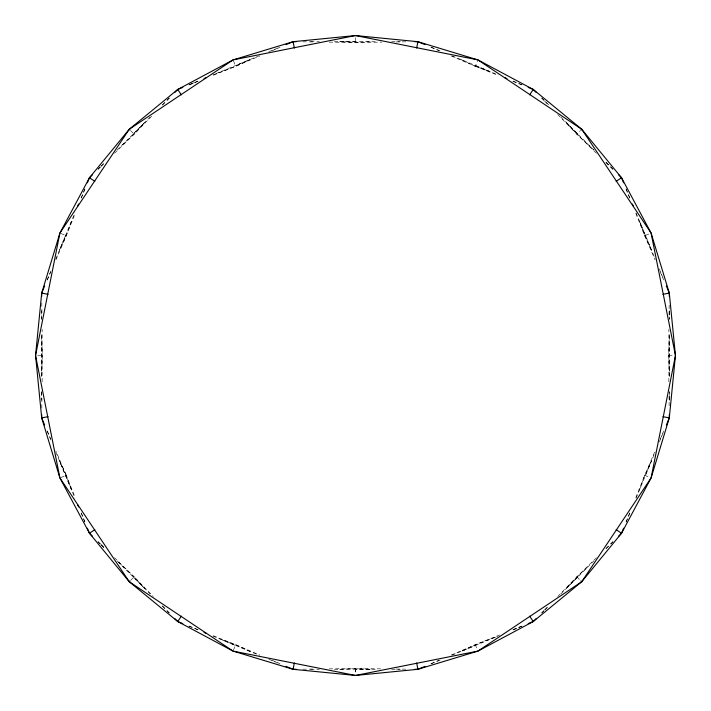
<?xml version="1.0" encoding="UTF-8"?>
<svg xmlns="http://www.w3.org/2000/svg" width="711" height="711" viewBox="0 0 711 711"><rect width="100%" height="100%" fill="white"/><g stroke="black" fill="none" stroke-linecap="round" stroke-linejoin="round"><path stroke-width="0.53" stroke-dasharray="3.56 2.67" d="M41.682 376.679L41.682 334.321M41.691 319.123L41.691 311.534M669.309 399.466L669.309 391.877M669.318 376.679L669.318 334.321M41.816 408.061L41.967 396.018M42.136 381.78L42.136 329.22M668.864 381.78L668.864 329.22M669.033 314.982L669.184 302.939M41.682 371.258L42.456 355.5L41.682 339.742M669.318 371.258L668.544 355.5L669.318 339.742M55.929 259.862L66.283 235.705L71.598 220.854M639.402 490.146L644.717 475.295L655.071 451.138M65.581 235.412L59.546 249.961L66.283 235.705L75.233 213.336M81.338 198.085L85 188.93M626 522.07L629.662 512.915M635.767 497.664L644.717 475.295L651.454 461.039L645.419 475.588M47.095 280.045L51.752 268.802M55.805 258.991L74.922 212.829M81.09 197.978L84.858 188.877M233.484 650.067L235.705 644.717L259.862 655.071M451.138 55.929L475.295 66.283L477.516 60.933M626.142 522.123L629.839 513.209M636.078 498.171L655.195 452.009M659.346 441.984L663.852 431.07M47.308 279.992L50.757 271.94M660.243 439.06L663.692 431.008M114.551 153.265L134.148 134.148L144.742 122.461L133.606 133.606M596.449 557.735L576.852 576.852L566.258 588.539L577.394 577.394M122.461 144.742L134.148 134.148L153.265 114.551M162.446 105.148L166.267 101.229M167.041 100.447L169.334 98.091M541.666 612.909L543.959 610.553M544.733 609.771L548.554 605.852M557.735 596.449L576.852 576.852L588.539 566.258M97.914 169.298L100.215 166.996M100.98 166.232L104.961 162.259M117.084 150.11L150.11 117.084M162.259 104.961L166.232 100.98M166.996 100.215L169.298 97.914M130.762 580.238L134.148 576.852L153.265 596.449M596.449 153.265L576.852 134.148L580.238 130.762M541.702 613.086L544.004 610.785M544.866 609.914L548.608 606.19M560.89 593.916L593.916 560.89M606.19 548.608L609.914 544.866M610.785 544.004L613.086 541.702M98.091 169.334L100.447 167.041M101.229 166.267L105.148 162.446M605.852 548.554L609.771 544.733M610.553 543.959L612.909 541.666M213.336 75.233L235.705 66.283L249.961 59.546L235.412 65.581M499.7 634.95L475.295 644.717L461.039 651.454L475.588 645.419M212.829 74.922L235.705 66.283L259.862 55.929M271.94 50.757L279.992 47.308M431.008 663.692L439.06 660.243M451.138 655.071L475.295 644.717L498.171 636.078M190.779 84.067L197.791 81.161M513.209 629.839L520.221 626.933M188.877 84.858L197.978 81.09M216.188 73.544L258.991 55.805M268.802 51.752L280.045 47.095M60.933 477.516L66.283 475.295L55.929 451.138M635.767 213.336L644.717 235.705L650.067 233.484M431.07 663.852L441.984 659.346M452.009 655.195L496.829 636.612M513.022 629.91L522.123 626.142M188.93 85L198.085 81.338M512.915 629.662L522.07 626M329.22 42.136L355.5 42.456L371.258 41.682M339.742 669.318L355.5 668.544L381.78 668.864M355.5 41.7L339.742 41.682L355.5 42.456L381.78 42.136M396.018 41.967L408.061 41.816M302.939 669.184L314.982 669.033M329.22 668.864L355.5 668.544L371.258 669.318L355.5 669.3M310.6 41.7L319.363 41.7M334.321 41.682L376.679 41.682M391.637 41.7L400.4 41.7M37.665 355.5L42.456 355.5M668.544 355.5L673.335 355.5M310.6 669.3L319.363 669.3M334.321 669.318L376.679 669.318M391.637 669.3L400.4 669.3M302.939 41.816L314.982 41.967M396.018 669.033L408.061 669.184M461.039 59.546L475.295 66.283L490.146 71.598L475.588 65.581M249.961 651.454L235.705 644.717L220.854 639.402L235.412 645.419M475.295 66.283L497.664 75.233M512.915 81.338L522.07 85M188.93 626L198.085 629.662M213.336 635.767L235.705 644.717M430.955 47.095L442.198 51.752M452.009 55.805L498.171 74.922M513.022 81.09L522.123 84.858M60.933 233.484L66.283 235.705M644.717 475.295L650.067 477.516M188.877 626.142L197.978 629.91M212.829 636.078L258.991 655.195M268.802 659.248L279.93 663.852M431.008 47.308L439.06 50.757M271.94 660.243L279.992 663.692M557.735 114.551L576.852 134.148L593.916 150.11M133.606 577.394L144.742 588.539L134.148 576.852L117.084 560.89M605.852 162.446L612.909 169.334M98.091 541.666L100.447 543.959M101.229 544.733L105.148 548.554M114.551 557.735L134.148 576.852M541.702 97.914L548.741 104.961M560.89 117.084L593.649 149.87M606.039 162.259L609.914 166.134M130.762 130.762L134.148 134.148M576.852 576.852L580.238 580.238M101.086 544.866L104.961 548.741M117.351 561.13L150.11 593.916M162.259 606.039L166.232 610.02M166.996 610.785L169.298 613.086M577.394 133.606L566.258 122.461L576.852 134.148M606.19 162.392L613.086 169.298M97.914 541.702L100.215 544.004M100.98 544.768L104.81 548.608M541.666 98.091L543.959 100.447M544.733 101.229L548.554 105.148M162.446 605.852L166.267 609.771M167.041 610.553L169.334 612.909M644.717 235.705L651.454 249.961L639.402 220.854L644.717 235.705L655.071 259.862M66.283 475.295L59.546 461.039L71.598 490.146L66.283 475.295L75.233 497.664M660.243 271.94L663.692 279.992M47.308 431.008L50.757 439.06M626.142 188.877L629.91 197.978M636.078 212.829L655.195 258.991M659.248 268.802L663.852 279.93M233.484 60.933L235.705 66.283M475.295 644.717L477.516 650.067M47.095 430.955L51.752 442.198M55.805 452.009L74.922 498.171M81.09 513.022L84.858 522.123M626 188.93L629.662 198.085M81.338 512.915L85 522.07M669.033 396.018L669.184 408.061M41.816 302.939L41.967 314.982M669.309 311.534L669.309 319.123M41.691 391.877L41.691 399.466M669.3 310.6L669.3 319.363M669.3 334.694L669.3 376.306M669.3 391.637L669.3 400.4M355.5 37.665L355.5 42.456M41.7 310.6L41.7 319.363M41.7 334.694L41.7 376.306M41.7 391.637L41.7 400.4M355.5 668.544L355.5 673.335L355.5 668.544"/><path stroke-width="1.07" d="M44.633 286L41.7 293.083L35.55 355.5L41.7 417.917L59.902 477.943L89.47 533.259L129.26 581.74L177.741 621.53L233.057 651.098L293.083 669.3L355.5 675.45L417.917 669.3L477.943 651.098L533.259 621.53L581.74 581.74L621.53 533.259L651.098 477.943L669.3 417.917L675.45 355.5L669.3 293.083L651.098 233.057L621.53 177.741L581.74 129.26L533.259 89.47L477.943 59.902L417.917 41.7L355.5 35.55L293.083 41.7L233.057 59.902L177.741 89.47L129.26 129.26L89.47 177.741L59.902 233.057L41.7 293.083L41.7 296.363M286 666.367L293.083 669.3L294.345 662.945M416.655 48.055L417.917 41.7L425 44.633M77.739 206.074L78.574 204.048M87.373 182.807L89.47 177.741L92.572 174.648M618.428 536.352L621.53 533.259L623.627 528.193M666.367 425L669.3 417.917L669.3 414.637M129.26 129.26L59.902 233.057L35.55 355.5L59.902 477.943L129.26 581.74L233.057 651.098L355.5 675.45L477.943 651.098L581.74 581.74L651.098 477.943L675.45 355.5L651.098 233.057L581.74 129.26L477.943 59.902L355.5 35.55L233.057 59.902L129.26 129.26L130.042 130.042M174.648 618.428L177.741 621.53L181.341 616.144M529.659 94.856L533.259 89.47L536.352 92.572M174.648 92.572L177.741 89.47L182.807 87.373M129.26 581.74L130.042 580.958M580.958 130.042L581.74 129.26M528.193 623.627L533.259 621.53L536.352 618.428M87.373 528.193L89.47 533.259L94.856 529.659M616.144 181.341L621.53 177.741L618.428 174.648M204.048 78.574L206.074 77.739M286 44.633L293.083 41.7L296.363 41.7M414.637 669.3L417.917 669.3L425 666.367M41.7 414.637L41.7 417.917L48.055 416.655M662.945 294.345L669.3 293.083L669.3 296.363M414.637 41.7L417.917 41.7M293.083 669.3L296.363 669.3M41.7 293.083L48.055 294.345M662.945 416.655L669.3 417.917M504.926 77.739L506.952 78.574M528.193 87.373L533.259 89.47M177.741 621.53L182.807 623.627M204.048 632.426L206.074 633.261M89.47 177.741L94.856 181.341M616.144 529.659L621.53 533.259M580.958 580.958L581.74 581.74M89.47 533.259L92.572 536.352M177.741 89.47L181.341 94.856M529.659 616.144L533.259 621.53M621.53 177.741L623.627 182.807M632.426 204.048L633.261 206.074M666.367 286L669.3 293.083M41.7 417.917L44.633 425M77.739 504.926L78.574 506.952M293.083 41.7L294.345 48.055M416.655 662.945L417.917 669.3"/></g></svg>
